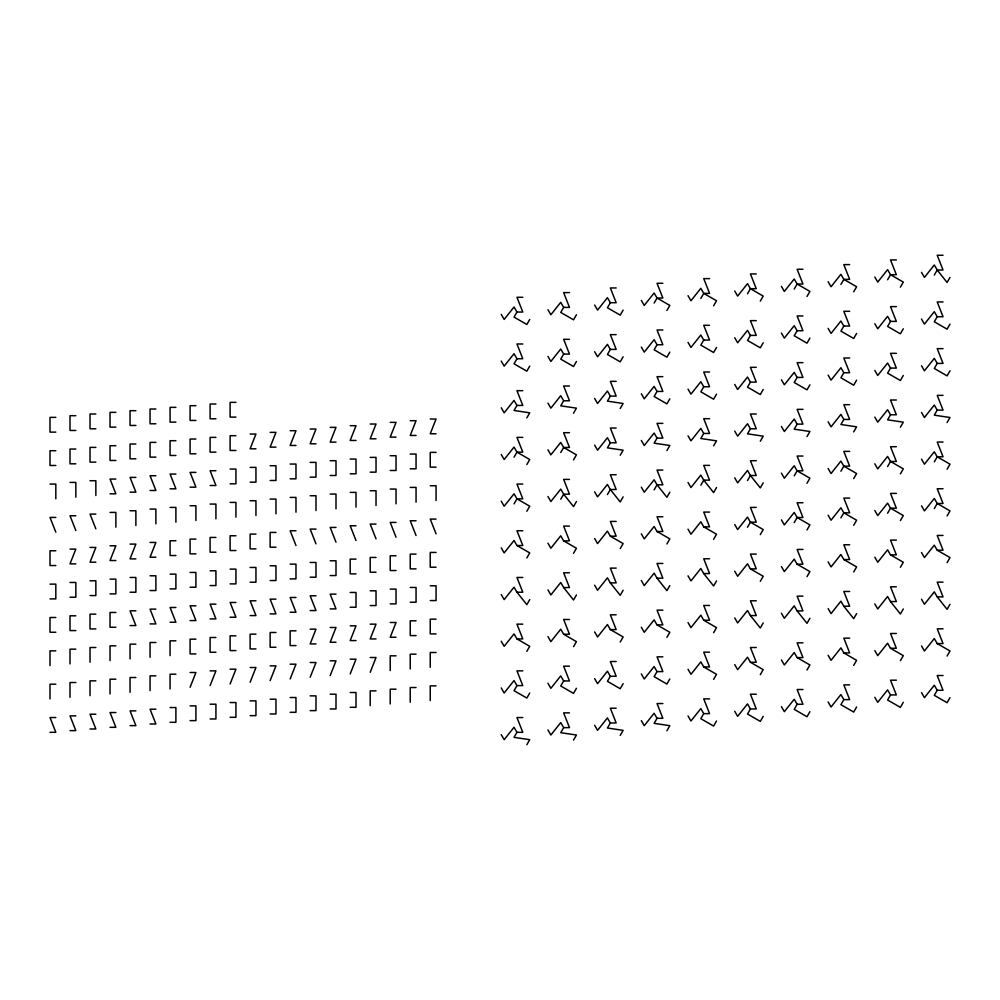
<?xml version="1.0" encoding="UTF-8"?>
<svg xmlns="http://www.w3.org/2000/svg" width="1000" height="1000" viewBox="0 0 1000 1000"><rect width="100%" height="100%" fill="white"/><g stroke="black" fill="none" stroke-linecap="round" stroke-linejoin="round"><path stroke-width="1.5" d="M190.087 687.288L195.912 672.513L190.087 672.513M210.1 685.612L215.925 670.85L210.1 670.85M230.113 683.95L235.938 669.175L230.113 669.175M250.125 682.275L255.95 667.513L250.125 667.513M270.138 680.612L275.963 665.85L270.138 665.85M290.15 678.938L295.975 664.175L290.15 664.175M310.163 677.275L315.988 662.513L310.163 662.513M330.175 675.612L336 660.837L330.175 660.837M350.188 673.938L356.012 659.175L350.188 659.175M370.2 672.275L376.025 657.513L370.2 657.513M501.25 314.387L504.162 319.438L514.038 307L516.95 312.05L514.038 317.1L526.825 324.487L529.738 319.438M501.25 361.087L504.162 366.125L514.038 353.7L516.95 358.75L514.038 363.8L526.825 371.175L529.738 366.125M547.95 309.713L550.862 314.762L560.737 302.337L563.65 307.387L560.737 312.425L573.525 319.812L576.438 314.762M501.25 407.775L504.162 412.825L514.038 400.4L516.95 405.438L514.038 410.487L529.738 412.825L526.825 417.875M547.95 356.413L550.862 361.463L560.737 349.025L563.65 354.075L560.737 359.125L573.525 366.512L576.438 361.463M514.038 457.188L516.95 452.137L522.788 452.137L516.95 437.375L522.788 437.375M616.175 287.95L610.35 287.95L616.175 302.712L610.35 302.712L607.425 307.762L620.212 315.138L623.138 310.1M526.825 464.562L529.738 459.525L516.95 452.137L514.038 447.088L504.162 459.525L501.25 454.475M547.95 403.113L550.862 408.15L560.737 395.725L563.65 400.775L560.737 405.825L576.438 408.15L573.525 413.2M514.038 503.875L516.95 498.837L514.038 493.787L504.162 506.213L501.25 501.163M616.175 334.637L610.35 334.637L616.175 349.412L610.35 349.412L607.425 354.45L620.212 361.838L623.138 356.788M526.825 511.262L529.738 506.213L516.95 498.837L522.788 498.837L516.95 484.062L522.788 484.062M560.737 452.512L563.65 447.463L569.475 447.463L563.65 432.7L569.475 432.7M654.125 303.087L657.038 298.038L662.862 298.038L657.038 283.275L662.862 283.275M616.175 381.337L610.35 381.337L616.175 396.1L610.35 396.1L607.425 401.15L623.138 403.488L620.212 408.537M573.525 459.9L576.438 454.85L563.65 447.463L560.737 442.425L550.862 454.85L547.95 449.8M666.912 310.475L669.825 305.425L657.038 298.038L654.125 293L644.25 305.425L641.338 300.375M526.825 557.962L529.738 552.913L516.95 545.525L514.038 540.475L504.162 552.913L501.25 547.863M560.737 499.212L563.65 494.162L560.737 489.113L550.862 501.55L547.95 496.5M662.862 329.975L657.038 329.975L662.862 344.738L657.038 344.738L654.125 349.787L666.912 357.175L669.825 352.125M576.438 501.55L573.525 506.6L563.65 494.162L569.475 494.162L563.65 479.4L569.475 479.4M616.175 428.038L610.35 428.038L616.175 442.8L610.35 442.8L607.425 447.85L623.138 450.188L620.212 455.225M700.825 298.425L703.737 293.375L709.562 293.375L703.737 278.612L709.562 278.612M529.738 599.612L526.825 604.65L516.95 592.225L514.038 587.175L504.162 599.612L501.25 594.562M662.862 376.662L657.038 376.662L662.862 391.438L657.038 391.438L654.125 396.488L666.912 403.862L669.825 398.812M713.612 305.8L716.525 300.763L703.737 293.375L700.825 288.325L690.95 300.763L688.037 295.712M573.525 553.288L576.438 548.237L563.65 540.862L560.737 535.812L550.862 548.237L547.95 543.2M607.425 494.538L610.35 489.5L616.175 489.5L610.35 474.725L616.175 474.725M709.562 325.3L703.737 325.3L709.562 340.062L703.737 340.062L700.825 345.112L713.612 352.5L716.525 347.45M526.825 651.35L529.738 646.3L516.95 638.925L514.038 633.875L504.162 646.3L501.25 641.25M623.138 496.875L620.212 501.925L610.35 489.5L607.425 484.45L597.562 496.875L594.637 491.825M662.862 423.363L657.038 423.363L662.862 438.125L657.038 438.125L654.125 443.175L669.825 445.513L666.912 450.562M501.25 687.95L504.162 693L514.038 680.562L516.95 685.612L514.038 690.662L526.825 698.05L529.738 693M747.513 293.75L750.425 288.7L756.263 288.7L750.425 273.938L756.263 273.938M576.438 594.938L573.525 599.987L563.65 587.55L560.737 582.5L550.862 594.938L547.95 589.888M709.562 372L703.737 372L709.562 386.763L703.737 386.763L700.825 391.812L713.612 399.2L716.525 394.15M760.3 301.137L763.213 296.087L750.425 288.7L747.513 283.65L737.638 296.087L734.725 291.038M620.212 548.625L623.138 543.575L610.35 536.188L607.425 531.138L597.562 543.575L594.637 538.525M654.125 489.875L657.038 484.825L662.862 484.825L657.038 470.062L662.862 470.062M501.25 734.65L504.162 739.688L514.038 727.262L516.95 732.312L514.038 737.362L529.738 739.688L526.825 744.737M756.263 320.637L750.425 320.637L756.263 335.4L750.425 335.4L747.513 340.45L760.3 347.825L763.213 342.788M573.525 646.675L576.438 641.637L563.65 634.25L560.737 629.2L550.862 641.637L547.95 636.587M669.825 492.212L666.912 497.25L657.038 484.825L654.125 479.775L644.25 492.212L641.338 487.163M709.562 418.688L703.737 418.688L709.562 433.462L703.737 433.462L700.825 438.512L716.525 440.838L713.612 445.887M547.95 683.275L550.862 688.325L560.737 675.9L563.65 680.95L560.737 685.987L573.525 693.375L576.438 688.325M794.212 289.088L797.125 284.037L802.95 284.037L797.125 269.262L802.95 269.262M623.138 590.262L620.212 595.312L610.35 582.888L607.425 577.837L597.562 590.262L594.637 585.225M756.263 367.325L750.425 367.325L756.263 382.1L750.425 382.1L747.513 387.137L760.3 394.525L763.213 389.475M807 296.462L809.912 291.413L797.125 284.037L794.212 278.988L784.338 291.413L781.425 286.375M666.912 543.95L669.825 538.9L657.038 531.525L654.125 526.475L644.25 538.9L641.338 533.85M700.825 485.2L703.737 480.15L709.562 480.15L703.737 465.387L709.562 465.387M547.95 729.975L550.862 735.025L560.737 722.588L563.65 727.638L560.737 732.688L576.438 735.025L573.525 740.075M802.95 315.963L797.125 315.963L802.95 330.725L797.125 330.725L794.212 335.775L807 343.162L809.912 338.113M620.212 642.013L623.138 636.962L610.35 629.575L607.425 624.538L597.562 636.962L594.637 631.912M716.525 487.537L713.612 492.587L703.737 480.15L700.825 475.112L690.95 487.537L688.037 482.488M756.263 414.025L750.425 414.025L756.263 428.787L750.425 428.787L747.513 433.837L763.213 436.175L760.3 441.225M594.637 678.612L597.562 683.662L607.425 671.225L610.35 676.275L607.425 681.325L620.212 688.713L623.138 683.662M840.913 284.413L843.825 279.363L849.65 279.363L843.825 264.6L849.65 264.6M669.825 585.6L666.912 590.65L657.038 578.212L654.125 573.162L644.25 585.6L641.338 580.55M802.95 362.663L797.125 362.663L802.95 377.425L797.125 377.425L794.212 382.475L807 389.85L809.912 384.812M853.7 291.8L856.612 286.75L843.825 279.363L840.913 274.312L831.038 286.75L828.112 281.7M713.612 539.288L716.525 534.237L703.737 526.85L700.825 521.8L690.95 534.237L688.037 529.188M747.513 480.538L750.425 475.487L756.263 475.487L750.425 460.712L756.263 460.712M594.637 725.3L597.562 730.35L607.425 717.925L610.35 722.975L607.425 728.012L623.138 730.35L620.212 735.4M849.65 311.288L843.825 311.288L849.65 326.062L843.825 326.062L840.913 331.112L853.7 338.488L856.612 333.438M666.912 637.337L669.825 632.288L657.038 624.913L654.125 619.862L644.25 632.288L641.338 627.25M763.213 482.863L760.3 487.912L750.425 475.487L747.513 470.438L737.638 482.863L734.725 477.825M802.95 409.35L797.125 409.35L802.95 424.125L797.125 424.125L794.212 429.162L809.912 431.5L807 436.55M662.862 656.838L657.038 656.838L662.862 671.6L657.038 671.6L654.125 676.65L666.912 684.038L669.825 678.988M887.6 279.738L890.512 274.7L896.35 274.7L890.512 259.925L896.35 259.925M716.525 580.925L713.612 585.975L703.737 573.55L700.825 568.5L690.95 580.925L688.037 575.875M747.513 527.225L750.425 522.175L756.263 522.175L750.425 507.413L756.263 507.413M849.65 357.987L843.825 357.987L849.65 372.75L843.825 372.75L840.913 377.8L853.7 385.188L856.612 380.138M900.387 287.125L903.3 282.075L890.512 274.7L887.6 269.65L877.725 282.075L874.812 277.025M760.3 534.612L763.213 529.562L750.425 522.175L747.513 517.137L737.638 529.562L734.725 524.513M794.212 475.863L797.125 470.812L802.95 470.812L797.125 456.05L802.95 456.05M662.862 703.538L657.038 703.538L662.862 718.3L657.038 718.3L654.125 723.35L669.825 725.688L666.912 730.738M896.35 306.625L890.512 306.625L896.35 321.388L890.512 321.388L887.6 326.438L900.387 333.825L903.3 328.775M713.612 632.675L716.525 627.625L703.737 620.237L700.825 615.188L690.95 627.625L688.037 622.575M807 483.25L809.912 478.2L797.125 470.812L794.212 465.763L784.338 478.2L781.425 473.15M849.65 404.688L843.825 404.688L849.65 419.45L843.825 419.45L840.913 424.5L856.612 426.838L853.7 431.887M934.3 275.075L937.212 270.025L943.037 270.025L937.212 255.263L943.037 255.263M760.3 581.312L763.213 576.263L750.425 568.875L747.513 563.825L737.638 576.263L734.725 571.213M794.212 522.562L797.125 517.513L802.95 517.513L797.125 502.75L802.95 502.75M896.35 353.325L890.512 353.325L896.35 368.088L890.512 368.088L887.6 373.137L900.387 380.513L903.3 375.475M713.612 679.362L716.525 674.325L703.737 666.938L700.825 661.888L690.95 674.325L688.037 669.275M950 277.413L947.087 282.462L937.212 270.025L934.3 264.975L924.425 277.413L921.513 272.362M807 529.938L809.912 524.9L797.125 517.513L794.212 512.463L784.338 524.9L781.425 519.85M840.913 471.2L843.825 466.15L849.65 466.15L843.825 451.375L849.65 451.375M709.562 698.863L703.737 698.863L709.562 713.637L703.737 713.637L700.825 718.675L713.612 726.062L716.525 721.012M943.037 301.95L937.212 301.95L943.037 316.725L937.212 316.725L934.3 321.775L947.087 329.15L950 324.1M763.213 622.95L760.3 628L750.425 615.575L747.513 610.525L737.638 622.95L734.725 617.913M853.7 478.575L856.612 473.525L843.825 466.15L840.913 461.1L831.038 473.525L828.112 468.488M896.35 400.012L890.512 400.012L896.35 414.775L890.512 414.775L887.6 419.825L903.3 422.163L900.387 427.212M807 576.638L809.912 571.587L797.125 564.212L794.212 559.163L784.338 571.587L781.425 566.538M840.913 517.888L843.825 512.837L849.65 512.837L843.825 498.075L849.65 498.075M943.037 348.65L937.212 348.65L943.037 363.413L937.212 363.413L934.3 368.462L947.087 375.85L950 370.8M760.3 674.7L763.213 669.65L750.425 662.262L747.513 657.212L737.638 669.65L734.725 664.6M853.7 525.275L856.612 520.225L843.825 512.837L840.913 507.788L831.038 520.225L828.112 515.175M887.6 466.525L890.512 461.475L896.35 461.475L890.512 446.712L896.35 446.712M756.263 694.2L750.425 694.2L756.263 708.962L750.425 708.962L747.513 714.013L760.3 721.388L763.213 716.35M809.912 618.288L807 623.337L797.125 610.9L794.212 605.85L784.338 618.288L781.425 613.237M900.387 473.913L903.3 468.862L890.512 461.475L887.6 456.425L877.725 468.862L874.812 463.812M943.037 395.35L937.212 395.35L943.037 410.112L937.212 410.112L934.3 415.163L950 417.5L947.087 422.537M853.7 571.962L856.612 566.925L843.825 559.538L840.913 554.487L831.038 566.925L828.112 561.875M887.6 513.225L890.512 508.175L896.35 508.175L890.512 493.4L896.35 493.4M807 670.025L809.912 664.975L797.125 657.6L794.212 652.55L784.338 664.975L781.425 659.938M900.387 520.6L903.3 515.55L890.512 508.175L887.6 503.125L877.725 515.55L874.812 510.513M934.3 461.85L937.212 456.812L943.037 456.812L937.212 442.038L943.037 442.038M802.95 689.525L797.125 689.525L802.95 704.287L797.125 704.287L794.212 709.338L807 716.725L809.912 711.675M856.612 613.612L853.7 618.663L843.825 606.237L840.913 601.188L831.038 613.612L828.112 608.562M947.087 469.237L950 464.188L937.212 456.812L934.3 451.763L924.425 464.188L921.513 459.137M900.387 567.3L903.3 562.25L890.512 554.862L887.6 549.825L877.725 562.25L874.812 557.2M934.3 508.55L937.212 503.5L943.037 503.5L937.212 488.738L943.037 488.738M853.7 665.362L856.612 660.312L843.825 652.925L840.913 647.875L831.038 660.312L828.112 655.263M947.087 515.938L950 510.887L937.212 503.5L934.3 498.45L924.425 510.887L921.513 505.838M849.65 684.862L843.825 684.862L849.65 699.625L843.825 699.625L840.913 704.675L853.7 712.05L856.612 707M903.3 608.95L900.387 614L890.512 601.562L887.6 596.512L877.725 608.95L874.812 603.9M947.087 562.625L950 557.575L937.212 550.2L934.3 545.15L924.425 557.575L921.513 552.537M900.387 660.688L903.3 655.638L890.512 648.263L887.6 643.213L877.725 655.638L874.812 650.588M896.35 680.188L890.512 680.188L896.35 694.95L890.512 694.95L887.6 700L900.387 707.387L903.3 702.337M950 604.275L947.087 609.325L937.212 596.888L934.3 591.85L924.425 604.275L921.513 599.225M947.087 656.025L950 650.975L937.212 643.587L934.3 638.538L924.425 650.975L921.513 645.925M943.037 675.512L937.212 675.512L943.037 690.288L937.212 690.288L934.3 695.337L947.087 702.712L950 697.663M569.475 292.613L563.65 292.613L569.475 307.387L563.65 307.387M522.788 297.288L516.95 297.288L522.788 312.05L516.95 312.05M569.475 339.312L563.65 339.312L569.475 354.075L563.65 354.075M522.788 343.975L516.95 343.975L522.788 358.75L516.95 358.75M569.475 386L563.65 386L569.475 400.775L563.65 400.775M522.788 390.675L516.95 390.675L522.788 405.438L516.95 405.438M235.938 402.35L230.113 402.35L230.113 417.113L235.938 417.113M215.925 404.012L210.1 404.012L210.1 418.787L215.925 418.787M195.912 405.688L190.087 405.688L190.087 420.45L195.912 420.45M175.9 407.35L170.075 407.35L170.075 422.125L175.9 422.125M155.887 409.025L150.062 409.025L150.062 423.787L155.887 423.787M135.875 410.688L130.05 410.688L130.05 425.45L135.875 425.45M115.862 412.35L110.037 412.35L110.037 427.125L115.862 427.125M95.85 414.025L90.025 414.025L90.025 428.787L95.85 428.787M75.838 415.688L70.013 415.688L70.013 430.462L75.838 430.462M55.825 417.362L50 417.362L50 432.125L55.825 432.125M430.238 419.025L436.062 419.025L430.238 433.787L436.062 433.787M410.225 420.7L416.05 420.7L410.225 435.462L416.05 435.462M390.213 422.362L396.037 422.362L390.213 437.125L396.037 437.125M370.2 424.025L376.025 424.025L370.2 438.8L376.025 438.8M350.188 425.7L356.012 425.7L350.188 440.462L356.012 440.462M330.175 427.362L336 427.362L330.175 442.137L336 442.137M310.163 429.038L315.988 429.038L310.163 443.8L315.988 443.8M290.15 430.7L295.975 430.7L290.15 445.462L295.975 445.462M270.138 432.362L275.963 432.362L270.138 447.137L275.963 447.137M250.125 434.038L255.95 434.038L250.125 448.8L255.95 448.8M235.938 435.7L230.113 435.7L230.113 450.475L235.938 450.475M215.925 437.375L210.1 437.375L210.1 452.137L215.925 452.137M195.912 439.038L190.087 439.038L190.087 453.8L195.912 453.8M175.9 440.712L170.075 440.712L170.075 455.475L175.9 455.475M155.887 442.375L150.062 442.375L150.062 457.137L155.887 457.137M135.875 444.038L130.05 444.038L130.05 458.812L135.875 458.812M115.862 445.712L110.037 445.712L110.037 460.475L115.862 460.475M95.85 447.375L90.025 447.375L90.025 462.137L95.85 462.137M75.838 449.05L70.013 449.05L70.013 463.812L75.838 463.812M55.825 450.712L50 450.712L50 465.475L55.825 465.475M436.062 452.375L430.238 452.375L430.238 467.15L436.062 467.15M410.225 454.05L416.05 454.05L416.05 468.812L410.225 468.812M390.213 455.712L396.037 455.712L396.037 470.487L390.213 470.487M370.2 457.388L376.025 457.388L376.025 472.15L370.2 472.15M350.188 459.05L356.012 459.05L356.012 473.812L350.188 473.812M330.175 460.712L336 460.712L336 475.487L330.175 475.487M310.163 462.388L315.988 462.388L315.988 477.15L310.163 477.15M290.15 464.05L295.975 464.05L295.975 478.825L290.15 478.825M270.138 465.725L275.963 465.725L275.963 480.487L270.138 480.487M250.125 467.388L255.95 467.388L255.95 482.15L250.125 482.15M230.113 469.062L235.938 469.062L235.938 483.825L230.113 483.825M215.925 470.725L210.1 470.725L215.925 485.487L210.1 485.487M195.912 472.388L190.087 472.388L195.912 487.163L190.087 487.163M175.9 474.062L170.075 474.062L175.9 488.825L170.075 488.825M155.887 475.725L150.062 475.725L155.887 490.5L150.062 490.5M135.875 477.4L130.05 477.4L135.875 492.163L130.05 492.163M115.862 479.062L110.037 479.062L115.862 493.825L110.037 493.825M90.025 480.725L95.85 480.725L95.85 495.5M70.013 482.4L75.838 482.4L75.838 497.163M50 484.062L55.825 484.062L55.825 498.837M430.238 485.737L436.062 485.737L436.062 500.5M410.225 487.4L416.05 487.4L416.05 502.163M390.213 489.075L396.037 489.075L396.037 503.837M370.2 490.737L376.025 490.737L376.025 505.5M350.188 492.4L356.012 492.4L356.012 507.175M330.175 494.075L336 494.075L336 508.837M310.163 495.737L315.988 495.737L315.988 510.513M290.15 497.413L295.975 497.413L295.975 512.175M270.138 499.075L275.963 499.075L275.963 513.837M250.125 500.737L255.95 500.737L255.95 515.513M230.113 502.413L235.938 502.413L235.938 517.175M210.1 504.075L215.925 504.075L215.925 518.85M190.087 505.75L195.912 505.75L195.912 520.513M170.075 507.413L175.9 507.413L175.9 522.175M150.062 509.087L155.887 509.087L155.887 523.85M130.05 510.75L135.875 510.75L135.875 525.513M709.562 512.087L703.737 512.087L709.562 526.85L703.737 526.85M110.037 512.413L115.862 512.413L115.862 527.188M95.85 514.087L90.025 514.087L95.85 528.85M75.838 515.75L70.013 515.75L75.838 530.525M662.862 516.75L657.038 516.75L662.862 531.525L657.038 531.525M55.825 517.425L50 517.425L55.825 532.188M436.062 519.087L430.238 519.087L436.062 533.85M416.05 520.75L410.225 520.75L416.05 535.525M616.175 521.425L610.35 521.425L616.175 536.188L610.35 536.188M396.037 522.425L390.213 522.425L396.037 537.188M376.025 524.087L370.2 524.087L376.025 538.862M356.012 525.763L350.188 525.763L356.012 540.525M569.475 526.087L563.65 526.087L569.475 540.862L563.65 540.862M336 527.425L330.175 527.425L336 542.188M315.988 529.1L310.163 529.1L315.988 543.862M295.975 530.763L290.15 530.763L295.975 545.525M522.788 530.763L516.95 530.763L522.788 545.525L516.95 545.525M275.963 532.425L270.138 532.425L270.138 547.2L275.963 547.2M255.95 534.1L250.125 534.1L250.125 548.862L255.95 548.862M943.037 535.438L937.212 535.438L943.037 550.2L937.212 550.2M235.938 535.763L230.113 535.763L230.113 550.538L235.938 550.538M215.925 537.438L210.1 537.438L210.1 552.2L215.925 552.2M195.912 539.1L190.087 539.1L190.087 553.862L195.912 553.862M896.35 540.1L890.512 540.1L896.35 554.862L890.512 554.862M175.9 540.763L170.075 540.763L170.075 555.538L175.9 555.538M150.062 542.438L155.887 542.438L150.062 557.2L155.887 557.2M130.05 544.1L135.875 544.1L130.05 558.875L135.875 558.875M849.65 544.775L843.825 544.775L849.65 559.538L843.825 559.538M110.037 545.775L115.862 545.775L110.037 560.538L115.862 560.538M90.025 547.438L95.85 547.438L90.025 562.2L95.85 562.2M70.013 549.113L75.838 549.113L70.013 563.875L75.838 563.875M802.95 549.438L797.125 549.438L802.95 564.212L797.125 564.212M55.825 550.775L50 550.775L50 565.538L55.825 565.538M436.062 552.438L430.238 552.438L430.238 567.212L436.062 567.212M416.05 554.113L410.225 554.113L410.225 568.875L416.05 568.875M756.263 554.113L750.425 554.113L756.263 568.875L750.425 568.875M396.037 555.775L390.213 555.775L390.213 570.538L396.037 570.538M376.025 557.45L370.2 557.45L370.2 572.212L376.025 572.212M709.562 558.775L703.737 558.775L709.562 573.55L703.737 573.55M356.012 559.113L350.188 559.113L350.188 573.875L356.012 573.875M330.175 560.775L336 560.775L336 575.55L330.175 575.55M310.163 562.45L315.988 562.45L315.988 577.212L310.163 577.212M662.862 563.45L657.038 563.45L662.862 578.212L657.038 578.212M290.15 564.113L295.975 564.113L295.975 578.888L290.15 578.888M270.138 565.788L275.963 565.788L275.963 580.55L270.138 580.55M250.125 567.45L255.95 567.45L255.95 582.212L250.125 582.212M616.175 568.112L610.35 568.112L616.175 582.888L610.35 582.888M230.113 569.113L235.938 569.113L235.938 583.888L230.113 583.888M210.1 570.788L215.925 570.788L215.925 585.55L210.1 585.55M190.087 572.45L195.912 572.45L195.912 587.225L190.087 587.225M569.475 572.788L563.65 572.788L569.475 587.55L563.65 587.55M170.075 574.125L175.9 574.125L175.9 588.888L170.075 588.888M150.062 575.788L155.887 575.788L155.887 590.55L150.062 590.55M130.05 577.463L135.875 577.463L135.875 592.225L130.05 592.225M522.788 577.463L516.95 577.463L522.788 592.225L516.95 592.225M110.037 579.125L115.862 579.125L115.862 593.888L110.037 593.888M90.025 580.788L95.85 580.788L95.85 595.562L90.025 595.562M943.037 582.125L937.212 582.125L943.037 596.888L937.212 596.888M70.013 582.463L75.838 582.463L75.838 597.225L70.013 597.225M50 584.125L55.825 584.125L55.825 598.9L50 598.9M430.238 585.8L436.062 585.8L436.062 600.562L430.238 600.562M896.35 586.8L890.512 586.8L896.35 601.562L890.512 601.562M410.225 587.463L416.05 587.463L416.05 602.225L410.225 602.225M390.213 589.125L396.037 589.125L396.037 603.9L390.213 603.9M370.2 590.8L376.025 590.8L376.025 605.562L370.2 605.562M849.65 591.462L843.825 591.462L849.65 606.237L843.825 606.237M350.188 592.463L356.012 592.463L356.012 607.238L350.188 607.238M336 594.138L330.175 594.138L336 608.9L330.175 608.9M315.988 595.8L310.163 595.8L315.988 610.562L310.163 610.562M802.95 596.138L797.125 596.138L802.95 610.9L797.125 610.9M295.975 597.475L290.15 597.475L295.975 612.238L290.15 612.238M275.963 599.138L270.138 599.138L275.963 613.9L270.138 613.9M255.95 600.8L250.125 600.8L255.95 615.575L250.125 615.575M756.263 600.8L750.425 600.8L756.263 615.575L750.425 615.575M235.938 602.475L230.113 602.475L235.938 617.238L230.113 617.238M215.925 604.138L210.1 604.138L215.925 618.913L210.1 618.913M709.562 605.475L703.737 605.475L709.562 620.237L703.737 620.237M195.912 605.812L190.087 605.812L195.912 620.575L190.087 620.575M175.9 607.475L170.075 607.475L175.9 622.238L170.075 622.238M155.887 609.138L150.062 609.138L155.887 623.913L150.062 623.913M662.862 610.15L657.038 610.15L662.862 624.913L657.038 624.913M135.875 610.812L130.05 610.812L135.875 625.575L130.05 625.575M115.862 612.475L110.037 612.475L110.037 627.25L115.862 627.25M95.85 614.15L90.025 614.15L90.025 628.913L95.85 628.913M616.175 614.812L610.35 614.812L616.175 629.575L610.35 629.575M75.838 615.812L70.013 615.812L70.013 630.575L75.838 630.575M55.825 617.487L50 617.487L50 632.25L55.825 632.25M436.062 619.15L430.238 619.15L430.238 633.913L436.062 633.913M569.475 619.487L563.65 619.487L569.475 634.25L563.65 634.25M416.05 620.812L410.225 620.812L410.225 635.588L416.05 635.588M390.213 622.487L396.037 622.487L390.213 637.25L396.037 637.25M370.2 624.15L376.025 624.15L370.2 638.925L376.025 638.925M522.788 624.15L516.95 624.15L522.788 638.925L516.95 638.925M350.188 625.825L356.012 625.825L350.188 640.588L356.012 640.588M330.175 627.487L336 627.487L330.175 642.25L336 642.25M943.037 628.825L937.212 628.825L943.037 643.587L937.212 643.587M310.163 629.15L315.988 629.15L310.163 643.925L315.988 643.925M295.975 630.825L290.15 630.825L290.15 645.588L295.975 645.588M275.963 632.487L270.138 632.487L270.138 647.262L275.963 647.262M896.35 633.488L890.512 633.488L896.35 648.263L890.512 648.263M255.95 634.163L250.125 634.163L250.125 648.925L255.95 648.925M235.938 635.825L230.113 635.825L230.113 650.588L235.938 650.588M215.925 637.5L210.1 637.5L210.1 652.262L215.925 652.262M849.65 638.162L843.825 638.162L849.65 652.925L843.825 652.925M195.912 639.163L190.087 639.163L190.087 653.925L195.912 653.925M175.9 640.825L170.075 640.825L170.075 655.6M155.887 642.5L150.062 642.5L150.062 657.262M802.95 642.825L797.125 642.825L802.95 657.6L797.125 657.6M135.875 644.163L130.05 644.163L130.05 658.925M115.862 645.837L110.037 645.837L110.037 660.6M95.85 647.5L90.025 647.5L90.025 662.262M756.263 647.5L750.425 647.5L756.263 662.262L750.425 662.262M75.838 649.163L70.013 649.163L70.013 663.938M55.825 650.837L50 650.837L50 665.6M709.562 652.175L703.737 652.175L709.562 666.938L703.737 666.938M436.062 652.5L430.238 652.5L430.238 667.275M416.05 654.175L410.225 654.175L410.225 668.938M396.037 655.837L390.213 655.837L390.213 670.6M616.175 661.513L610.35 661.513L616.175 676.275L610.35 676.275M569.475 666.175L563.65 666.175L569.475 680.95L563.65 680.95M522.788 670.85L516.95 670.85L522.788 685.612L516.95 685.612M175.9 674.188L170.075 674.188L170.075 688.95M155.887 675.85L150.062 675.85L150.062 690.612M135.875 677.513L130.05 677.513L130.05 692.288M115.862 679.188L110.037 679.188L110.037 693.95M95.85 680.85L90.025 680.85L90.025 695.625M75.838 682.525L70.013 682.525L70.013 697.288M55.825 684.188L50 684.188L50 698.95M436.062 685.863L430.238 685.863L430.238 700.625M416.05 687.525L410.225 687.525L410.225 702.288M396.037 689.188L390.213 689.188L390.213 703.962M376.025 690.863L370.2 690.863L370.2 705.625M350.188 692.525L356.012 692.525L356.012 707.3L350.188 707.3M330.175 694.2L336 694.2L336 708.962L330.175 708.962M310.163 695.863L315.988 695.863L315.988 710.625L310.163 710.625M290.15 697.525L295.975 697.525L295.975 712.3L290.15 712.3M270.138 699.2L275.963 699.2L275.963 713.962L270.138 713.962M250.125 700.863L255.95 700.863L255.95 715.638L250.125 715.638M230.113 702.537L235.938 702.537L235.938 717.3L230.113 717.3M210.1 704.2L215.925 704.2L215.925 718.962L210.1 718.962M190.087 705.875L195.912 705.875L195.912 720.638L190.087 720.638M170.075 707.537L175.9 707.537L175.9 722.3L170.075 722.3M616.175 708.2L610.35 708.2L616.175 722.975L610.35 722.975M155.887 709.2L150.062 709.2L155.887 723.975L150.062 723.975M135.875 710.875L130.05 710.875L135.875 725.638L130.05 725.638M115.862 712.537L110.037 712.537L115.862 727.312L110.037 727.312M569.475 712.875L563.65 712.875L569.475 727.638L563.65 727.638M95.85 714.212L90.025 714.212L95.85 728.975L90.025 728.975M75.838 715.875L70.013 715.875L75.838 730.638L70.013 730.638M55.825 717.537L50 717.537L55.825 732.312L50 732.312M522.788 717.537L516.95 717.537L522.788 732.312L516.95 732.312M937.212 316.725L934.3 311.675L924.425 324.1L921.513 319.05M937.212 363.413L934.3 358.363L924.425 370.8L921.513 365.75M890.512 321.388L887.6 316.337L877.725 328.775L874.812 323.725M937.212 410.112L934.3 405.062L924.425 417.5L921.513 412.45M890.512 368.088L887.6 363.038L877.725 375.475L874.812 370.425M843.825 326.062L840.913 321.012L831.038 333.438L828.112 328.4M890.512 414.775L887.6 409.738L877.725 422.163L874.812 417.113M843.825 372.75L840.913 367.713L831.038 380.138L828.112 375.087M797.125 330.725L794.212 325.688L784.338 338.113L781.425 333.062M843.825 419.45L840.913 414.4L831.038 426.838L828.112 421.788M797.125 377.425L794.212 372.375L784.338 384.812L781.425 379.762M750.425 335.4L747.513 330.35L737.638 342.788L734.725 337.738M797.125 424.125L794.212 419.075L784.338 431.5L781.425 426.45M937.212 690.288L934.3 685.238L924.425 697.663L921.513 692.625M750.425 382.1L747.513 377.05L737.638 389.475L734.725 384.425M703.737 340.062L700.825 335.025L690.95 347.45L688.037 342.4M750.425 428.787L747.513 423.738L737.638 436.175L734.725 431.125M890.512 694.95L887.6 689.9L877.725 702.337L874.812 697.288M703.737 386.763L700.825 381.712L690.95 394.15L688.037 389.1M657.038 344.738L654.125 339.688L644.25 352.125L641.338 347.075M703.737 433.462L700.825 428.413L690.95 440.838L688.037 435.8M843.825 699.625L840.913 694.575L831.038 707L828.112 701.963M610.35 302.712L607.425 297.663L597.562 310.1L594.637 305.05M657.038 391.438L654.125 386.388L644.25 398.812L641.338 393.762M610.35 349.412L607.425 344.363L597.562 356.788L594.637 351.737M657.038 438.125L654.125 433.075L644.25 445.513L641.338 440.462M797.125 704.287L794.212 699.25L784.338 711.675L781.425 706.625M610.35 396.1L607.425 391.05L597.562 403.488L594.637 398.438M610.35 442.8L607.425 437.75L597.562 450.188L594.637 445.138M750.425 708.962L747.513 703.913L737.638 716.35L734.725 711.3M703.737 713.637L700.825 708.587L690.95 721.012L688.037 715.962M657.038 671.6L654.125 666.562L644.25 678.988L641.338 673.938M657.038 718.3L654.125 713.25L644.25 725.688L641.338 720.638"/></g></svg>
